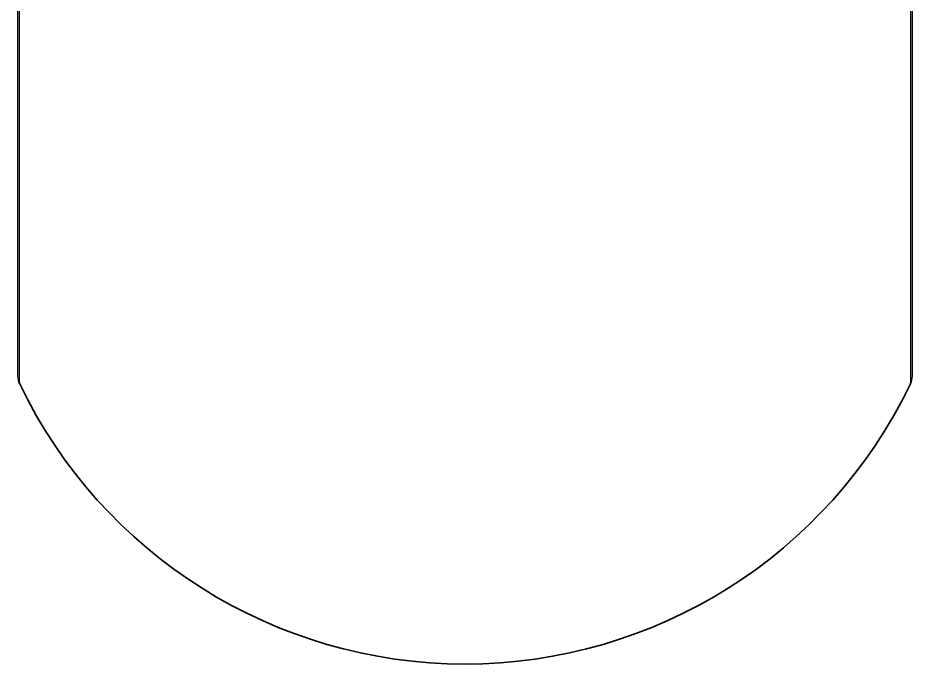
# Model space of a CAD drawing. Extents: x 1 to 297, y 1 to 210.
# Drawn here: x 136.33 to 152.8, y 75.91 to 87.8 of the extents above; entities that cross this region are included whole.
import ezdxf

# ---------------------------------------------------------------- set-up
doc = ezdxf.new("R2010")
doc.units = 0

msp = doc.modelspace()

# ---------------------------------------------------------------- linework, layer by layer
at = {"color": 7, "lineweight": 13}
for p, q in [((136.366, 122.563), (136.366, 81.066)), ((152.767, 122.563), (152.767, 81.066))]:
    msp.add_line(p, q, dxfattribs=at)
at = {"color": 7, "lineweight": 35}
for p, q in [((136.334, 81.21), (136.334, 122.495)), ((152.8, 81.21), (152.8, 122.495))]:
    msp.add_line(p, q, dxfattribs=at)
at = {"color": 7, "lineweight": 35, "ltscale": 0.257774}
msp.add_line((152.8, 81.21), (152.8, 91.521), dxfattribs=at)
at = {"color": 7, "lineweight": 35}
for centre, radius, start, end in [((136.667, 81.21), 0.333, 180, 205.684), ((152.466, 81.21), 0.333, 334.316, 360), ((144.567, 85.009), 9.099, 205.684, 270), ((144.567, 85.009), 9.099, 270, 334.316)]:
    msp.add_arc(centre, radius, start, end, dxfattribs=at)

doc.saveas('drawing.dxf')
